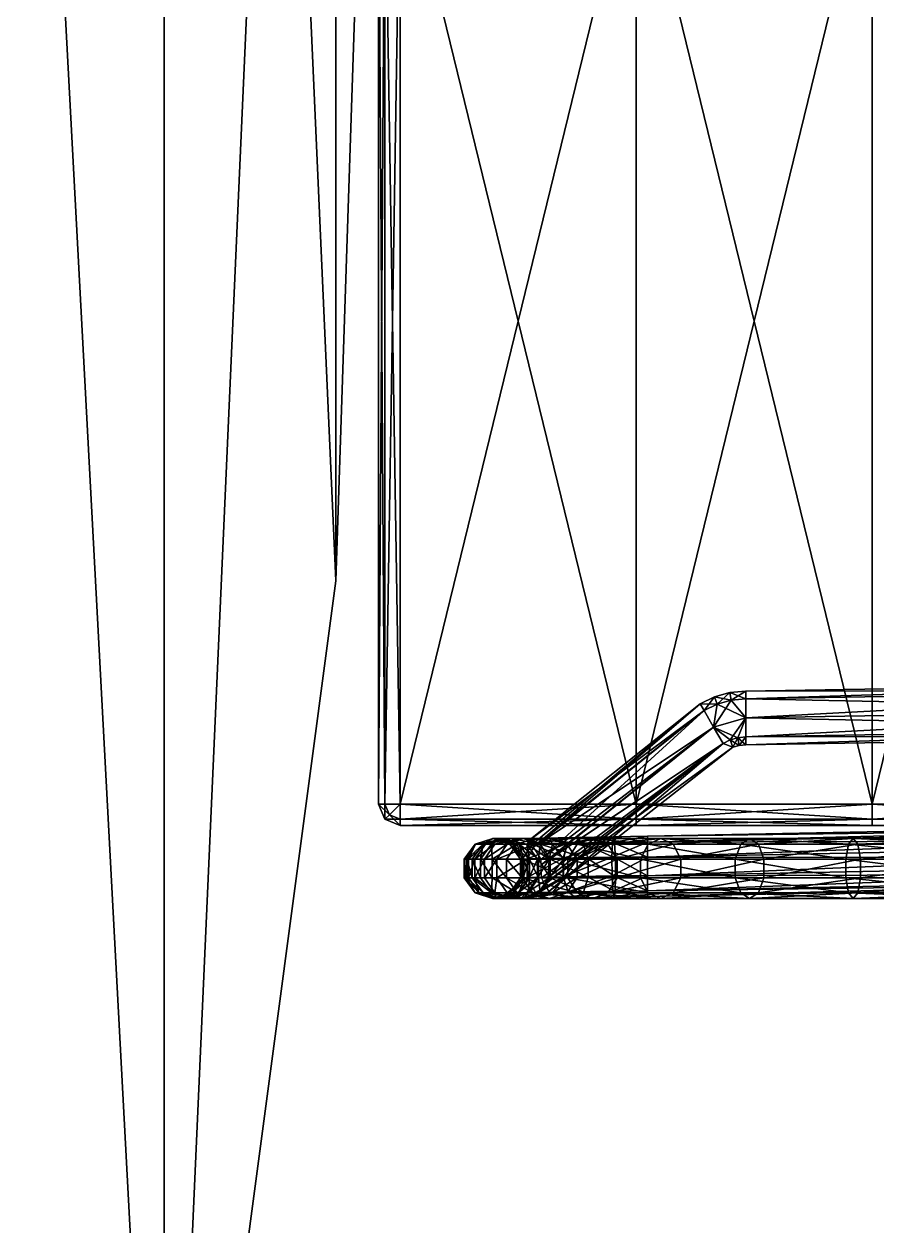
# Model space of a CAD drawing. Extents: x -15.3 to 44, y -4.2 to 20.6.
# Drawn here: x 35.352 to 35.749, y 12.485 to 13.045 of the extents above; entities that cross this region are included whole.
import ezdxf

# ---------------------------------------------------------------- set-up
doc = ezdxf.new("R2010")
doc.units = 0
doc.header["$MEASUREMENT"] = 0
doc.layers.add('rexp_3D-Objekte', color=7, linetype='Continuous')
doc.layers.add('rexp_Grundobjekte', color=7, linetype='Continuous')

msp = doc.modelspace()

# ---------------------------------------------------------------- meshes
at = {"layer": 'rexp_3D-Objekte', "color": 254, "true_color": 0xe6e6e6}
mesh = msp.add_polyface(dxfattribs=at)
corners = [(35.66684, 12.72801, 0.38331), (35.66867, 12.72484, 0.37447), (35.58918, 12.66125, 0.37447), (35.59267, 13.16135, 0.37082), (35.6731, 13.0972, 0.37082), (35.5928, 13.15874, 0.37171), (35.58918, 13.15314, 0.37447), (35.66867, 13.08954, 0.37447), (35.66684, 13.08638, 0.38331), (35.58867, 13.15174, 0.37796), (35.58619, 13.15067, 0.38331), (35.66867, 13.08954, 0.39215), (35.59057, 13.15174, 0.39105), (35.59095, 13.15204, 0.39215), (35.6731, 13.0972, 0.39581), (35.59631, 13.15893, 0.39574), (35.62641, 13.14667, 0.01655), (35.62593, 13.14921, 0.00829), (35.64235, 13.14638, 0.01331), (35.64235, 13.14905, 0.00508), (35.62694, 13.14948, 0.02472), (35.64235, 13.14905, 0.02154), (35.60875, 13.14699, 0.02631), (35.60515, 13.14959, 0.01888), (35.61237, 13.14974, 0.03367), (35.58455, 13.14732, 0.05929), (35.59002, 13.14986, 0.03661), (35.5789, 13.14732, 0.09648), (35.57112, 13.14999, 0.09381), (35.59224, 13.14999, 0.06224), (35.57687, 13.14999, 0.05634), (35.57018, 13.14732, 0.20893), (35.56215, 13.14999, 0.20714), (35.5825, 13.14999, 0.13623), (35.57384, 13.14732, 0.32166), (35.56566, 13.14999, 0.32076), (35.57938, 13.14999, 0.28534), (35.58986, 13.14732, 0.43332), (35.58163, 13.14999, 0.43332), (35.58603, 13.14999, 0.35967), (35.59809, 13.14999, 0.43332), (35.59668, 13.14732, 0.48508), (35.58873, 13.14999, 0.48721), (35.60462, 13.14999, 0.48295), (35.61665, 13.14732, 0.53331), (35.60952, 13.14999, 0.53743), (35.62378, 13.14999, 0.5292), (35.64843, 13.14732, 0.57473), (35.64262, 13.14999, 0.58055)]
mesh.append_faces([[corners[k] for k in face] for face in [(6, 5, 7, 6), (41, 43, 44, 41), (44, 45, 41, 44), (44, 46, 47, 44), (47, 48, 44, 47)]], dxfattribs={"vtx1": -1, "vtx3": -1, "color": 254})
mesh.append_faces([[corners[k] for k in face] for face in [(0, 1, 2, 0), (3, 4, 5, 3), (7, 8, 6, 7), (9, 6, 8, 9), (9, 8, 10, 9), (8, 11, 10, 8), (12, 10, 11, 12), (12, 11, 13, 12), (11, 14, 13, 11), (15, 13, 14, 15), (16, 17, 18, 16), (19, 18, 17, 19), (20, 16, 21, 20), (18, 21, 16, 18), (22, 23, 16, 22), (17, 16, 23, 17), (24, 22, 20, 24), (16, 20, 22, 16), (25, 26, 22, 25), (23, 22, 26, 23), (22, 24, 25, 22), (27, 28, 25, 27), (25, 29, 27, 25), (26, 25, 30, 26), (31, 32, 27, 31), (27, 33, 31, 27), (34, 35, 31, 34), (31, 36, 34, 31), (37, 38, 34, 37), (34, 39, 37, 34), (37, 40, 41, 37), (41, 42, 37, 41)]], dxfattribs={"vtx3": -1, "color": 254})
at = {"layer": 'rexp_3D-Objekte', "color": 250, "true_color": 0x2b2b2b}
mesh = msp.add_polyface(dxfattribs=at)
corners = [(35.96251, 13.13132, 0.45276), (35.857, 13.13132, 0.46544), (35.857, 12.68132, 0.46544), (35.96251, 12.68132, 0.45276), (35.747, 13.13132, 0.46829), (35.747, 12.68132, 0.46829), (35.637, 13.13132, 0.46711), (35.637, 12.68132, 0.46711), (35.527, 13.13132, 0.45849), (35.527, 12.68132, 0.45849), (35.96958, 13.13132, 0.44983), (35.96751, 13.13632, 0.44983), (35.96251, 13.13839, 0.44983), (35.857, 13.13839, 0.46251), (35.747, 13.13839, 0.46537), (35.637, 13.13839, 0.46418), (35.527, 13.13839, 0.45556), (35.522, 13.13632, 0.45556), (35.51993, 13.13132, 0.45556), (35.51993, 12.68132, 0.45556), (35.522, 12.67632, 0.45556), (35.527, 12.67425, 0.45556), (35.637, 12.67425, 0.46418), (35.747, 12.67425, 0.46537), (35.857, 12.67425, 0.46251), (35.96251, 12.67425, 0.44983), (35.96751, 12.67632, 0.44983), (35.96958, 12.68132, 0.44983), (35.97251, 13.13132, 0.44277), (35.96958, 13.13839, 0.44277), (35.96251, 13.14132, 0.44277), (35.857, 13.14132, 0.45544), (35.747, 13.14132, 0.45829), (35.637, 13.14132, 0.4571), (35.527, 13.14132, 0.44849), (35.51993, 13.13839, 0.44849), (35.517, 13.13132, 0.44849), (35.517, 12.68132, 0.44849), (35.51993, 12.67425, 0.44849), (35.527, 12.67132, 0.44849), (35.637, 12.67132, 0.4571), (35.747, 12.67132, 0.45829), (35.857, 12.67132, 0.45544), (35.96251, 12.67132, 0.44277), (35.96958, 12.67425, 0.44277), (35.97251, 12.68132, 0.44277), (35.977, 13.13132, 0.4061), (35.97407, 13.13839, 0.4061), (35.967, 13.14132, 0.4061), (35.857, 13.14132, 0.4061), (35.747, 13.14132, 0.4061), (35.637, 13.14132, 0.4061), (35.527, 13.14132, 0.4061), (35.51993, 13.13839, 0.4061), (35.517, 13.13132, 0.4061), (35.517, 12.68132, 0.4061), (35.51993, 12.67425, 0.4061), (35.527, 12.67132, 0.4061), (35.637, 12.67132, 0.4061), (35.747, 12.67132, 0.4061), (35.857, 12.67132, 0.4061), (35.967, 12.67132, 0.4061), (35.97407, 12.67425, 0.4061), (35.977, 12.68132, 0.4061), (35.97407, 13.13132, 0.39903), (35.972, 13.13632, 0.39903), (35.967, 13.13839, 0.39903), (35.857, 13.13839, 0.39903), (35.747, 13.13839, 0.39903), (35.637, 13.13839, 0.39903), (35.527, 13.13839, 0.39903), (35.522, 13.13632, 0.39903), (35.51993, 13.13132, 0.39903), (35.51993, 12.68132, 0.39903), (35.522, 12.67632, 0.39903), (35.527, 12.67425, 0.39903), (35.637, 12.67425, 0.39903), (35.747, 12.67425, 0.39903), (35.857, 12.67425, 0.39903), (35.967, 12.67425, 0.39903), (35.972, 12.67632, 0.39903), (35.97407, 12.68132, 0.39903), (35.967, 13.13132, 0.3961), (35.857, 13.13132, 0.3961), (35.747, 13.13132, 0.3961), (35.637, 13.13132, 0.3961), (35.527, 13.13132, 0.3961), (35.527, 12.68132, 0.3961), (35.637, 12.68132, 0.3961), (35.747, 12.68132, 0.3961), (35.857, 12.68132, 0.3961), (35.967, 12.68132, 0.3961)]
mesh.append_faces([[corners[k] for k in face] for face in [(30, 49, 31, 30), (31, 50, 32, 31), (32, 51, 33, 32), (39, 58, 40, 39), (40, 59, 41, 40), (41, 60, 42, 41), (48, 67, 49, 48), (49, 68, 50, 49), (50, 69, 51, 50), (57, 76, 58, 57), (58, 77, 59, 58), (59, 78, 60, 59), (66, 83, 67, 66), (67, 84, 68, 67), (68, 85, 69, 68), (75, 88, 76, 75), (76, 89, 77, 76), (77, 90, 78, 77)]], dxfattribs={"vtx0": -1, "vtx1": -1, "vtx3": -1, "color": 250})
mesh.append_faces([[corners[k] for k in face] for face in [(4, 7, 5, 4), (31, 49, 50, 31), (32, 50, 51, 32), (33, 51, 52, 33), (40, 58, 59, 40), (41, 59, 60, 41), (42, 60, 61, 42), (49, 67, 68, 49), (50, 68, 69, 50), (51, 69, 70, 51), (58, 76, 77, 58), (59, 77, 78, 59), (60, 78, 79, 60), (67, 83, 84, 67), (68, 84, 85, 68), (69, 85, 86, 69), (76, 88, 89, 76), (77, 89, 90, 77), (78, 90, 91, 78), (88, 86, 85, 88), (89, 85, 84, 89), (90, 84, 83, 90)]], dxfattribs={"vtx0": -1, "vtx2": -1, "vtx3": -1, "color": 250})
mesh.append_faces([[corners[k] for k in face] for face in [(0, 2, 3, 0), (1, 5, 2, 1), (6, 9, 7, 6), (0, 13, 1, 0), (1, 14, 4, 1), (4, 15, 6, 4), (8, 19, 9, 8), (7, 23, 5, 7), (5, 24, 2, 5), (2, 25, 3, 2), (3, 10, 0, 3), (10, 29, 11, 10), (11, 30, 12, 11), (12, 31, 13, 12), (13, 32, 14, 13), (14, 33, 15, 14), (15, 34, 16, 15), (16, 35, 17, 16), (17, 36, 18, 17), (18, 37, 19, 18), (19, 38, 20, 19), (20, 39, 21, 20), (21, 40, 22, 21), (22, 41, 23, 22), (23, 42, 24, 23), (24, 43, 25, 24), (25, 44, 26, 25), (26, 45, 27, 26), (27, 28, 10, 27), (28, 47, 29, 28), (29, 48, 30, 29), (33, 52, 34, 33), (34, 53, 35, 34), (35, 54, 36, 35), (36, 55, 37, 36), (37, 56, 38, 37), (38, 57, 39, 38), (42, 61, 43, 42), (43, 62, 44, 43), (44, 63, 45, 44), (45, 46, 28, 45), (46, 65, 47, 46), (47, 66, 48, 47), (51, 70, 52, 51), (52, 71, 53, 52), (53, 72, 54, 53), (54, 73, 55, 54), (55, 74, 56, 55), (56, 75, 57, 56), (60, 79, 61, 60), (61, 80, 62, 61), (62, 81, 63, 62), (63, 64, 46, 63), (69, 86, 70, 69), (72, 87, 73, 72), (78, 91, 79, 78), (81, 82, 64, 81), (91, 83, 82, 91)]], dxfattribs={"vtx0": -1, "vtx3": -1, "color": 250})
mesh.append_faces([[corners[k] for k in face] for face in [(1, 4, 5, 1), (89, 88, 85, 89), (90, 89, 84, 90), (91, 90, 83, 91)]], dxfattribs={"vtx1": -1, "vtx2": -1, "vtx3": -1, "color": 250})
mesh.append_faces([[corners[k] for k in face] for face in [(0, 1, 2, 0), (4, 6, 7, 4), (6, 8, 9, 6), (0, 12, 13, 0), (1, 13, 14, 1), (4, 14, 15, 4), (8, 18, 19, 8), (7, 22, 23, 7), (5, 23, 24, 5), (2, 24, 25, 2), (3, 27, 10, 3), (10, 28, 29, 10), (11, 29, 30, 11), (12, 30, 31, 12), (13, 31, 32, 13), (14, 32, 33, 14), (15, 33, 34, 15), (16, 34, 35, 16), (17, 35, 36, 17), (18, 36, 37, 18), (19, 37, 38, 19), (20, 38, 39, 20), (21, 39, 40, 21), (22, 40, 41, 22), (23, 41, 42, 23), (24, 42, 43, 24), (25, 43, 44, 25), (26, 44, 45, 26), (27, 45, 28, 27), (28, 46, 47, 28), (29, 47, 48, 29), (30, 48, 49, 30), (34, 52, 53, 34), (35, 53, 54, 35), (36, 54, 55, 36), (37, 55, 56, 37), (38, 56, 57, 38), (39, 57, 58, 39), (43, 61, 62, 43), (44, 62, 63, 44), (45, 63, 46, 45), (46, 64, 65, 46), (47, 65, 66, 47), (48, 66, 67, 48), (52, 70, 71, 52), (53, 71, 72, 53), (54, 72, 73, 54), (55, 73, 74, 55), (56, 74, 75, 56), (57, 75, 76, 57), (61, 79, 80, 61), (62, 80, 81, 62), (63, 81, 64, 63), (66, 82, 83, 66), (72, 86, 87, 72), (75, 87, 88, 75), (81, 91, 82, 81), (88, 87, 86, 88)]], dxfattribs={"vtx2": -1, "vtx3": -1, "color": 250})
mesh.append_faces([[corners[k] for k in face] for face in [(0, 10, 11, 0), (0, 11, 12, 0), (6, 15, 16, 6), (6, 16, 8, 6), (8, 16, 17, 8), (8, 17, 18, 8), (9, 19, 20, 9), (9, 20, 21, 9), (9, 21, 22, 9), (9, 22, 7, 9), (3, 25, 26, 3), (3, 26, 27, 3), (64, 82, 65, 64), (65, 82, 66, 65), (70, 86, 71, 70), (71, 86, 72, 71), (73, 87, 74, 73), (74, 87, 75, 74), (79, 91, 80, 79), (80, 91, 81, 80)]], dxfattribs={"vtx3": -1, "color": 250})
at = {"layer": 'rexp_3D-Objekte', "color": 254, "true_color": 0xe6e6e6}
mesh = msp.add_polyface(dxfattribs=at)
corners = [(35.94487, 12.73796, 0.37447), (35.94347, 12.74134, 0.38331), (35.95884, 12.7477, 0.37447), (35.94487, 12.73796, 0.39215), (35.95626, 12.75029, 0.38331), (35.94825, 12.72979, 0.39581), (35.95884, 12.7477, 0.39215), (35.92823, 12.71662, 0.37447), (35.92823, 12.72546, 0.37082), (35.95163, 12.72162, 0.37447), (35.94825, 12.72979, 0.37082), (35.92823, 12.7343, 0.37447), (35.92823, 12.73796, 0.38331), (35.92823, 12.7343, 0.39215), (35.92823, 12.72546, 0.39581), (35.92823, 12.71296, 0.38331), (35.95304, 12.71824, 0.38331), (35.92823, 12.71662, 0.39215), (35.95163, 12.72162, 0.39215), (35.68803, 12.72146, 0.37082), (35.68803, 12.73029, 0.37447), (35.68803, 12.73395, 0.38331), (35.68803, 12.73029, 0.39215), (35.68803, 12.72146, 0.39581), (35.68803, 12.71261, 0.39215), (35.68803, 12.71261, 0.37447), (35.68803, 12.70895, 0.38331), (36.05157, 12.67171, 0.00508), (36.05157, 12.66472, 0), (35.64235, 12.65659, 0), (36.05157, 12.65606, 0), (35.64235, 12.64794, 0), (36.05157, 12.64906, 0.00508), (35.64235, 12.64094, 0.00508), (35.80415, 12.64699, 0.62), (35.80415, 12.63999, 0.62508), (35.74022, 12.63999, 0.61855), (35.80415, 12.65565, 0.62), (35.74154, 12.64699, 0.61364), (35.80415, 12.66265, 0.62508), (35.74154, 12.65565, 0.61364), (35.80415, 12.66532, 0.63331), (35.74022, 12.66265, 0.61855), (35.80415, 12.66265, 0.64154), (35.73809, 12.66532, 0.6265), (35.80415, 12.65565, 0.64663), (35.73597, 12.66265, 0.63445), (35.80415, 12.63732, 0.63331), (35.73809, 12.63732, 0.6265), (35.80415, 12.63999, 0.64154), (35.73597, 12.63999, 0.63445)]
mesh.append_faces([[corners[k] for k in face] for face in [(28, 30, 31, 28)]], dxfattribs={"vtx0": -1, "vtx2": -1, "vtx3": -1, "color": 254})
mesh.append_faces([[corners[k] for k in face] for face in [(15, 7, 16, 15), (9, 16, 7, 9), (17, 15, 18, 17), (16, 18, 15, 16), (8, 7, 19, 8), (11, 8, 20, 11), (12, 11, 21, 12), (13, 12, 22, 13), (14, 13, 23, 14), (17, 14, 24, 17), (7, 15, 25, 7), (15, 17, 26, 15)]], dxfattribs={"vtx1": -1, "vtx3": -1, "color": 254})
mesh.append_faces([[corners[k] for k in face] for face in [(27, 28, 29, 27), (30, 32, 33, 30), (37, 34, 38, 37)]], dxfattribs={"vtx2": -1, "vtx3": -1, "color": 254})
mesh.append_faces([[corners[k] for k in face] for face in [(0, 1, 2, 0), (1, 3, 4, 1), (3, 5, 6, 3), (7, 8, 9, 7), (10, 9, 8, 10), (8, 11, 10, 8), (0, 10, 11, 0), (11, 12, 0, 11), (1, 0, 12, 1), (12, 13, 1, 12), (3, 1, 13, 3), (13, 14, 3, 13), (5, 3, 14, 5), (14, 17, 5, 14), (18, 5, 17, 18), (34, 35, 36, 34), (39, 37, 40, 39), (41, 39, 42, 41), (43, 41, 44, 43), (45, 43, 46, 45), (35, 47, 48, 35), (47, 49, 50, 47)]], dxfattribs={"vtx3": -1, "color": 254})
mesh = msp.add_polyface(dxfattribs=at)
corners = [(35.68803, 12.71261, 0.37447), (35.68803, 12.72146, 0.37082), (35.92823, 12.71662, 0.37447), (35.68803, 12.73029, 0.37447), (35.92823, 12.72546, 0.37082), (35.68803, 12.73395, 0.38331), (35.92823, 12.7343, 0.37447), (35.68803, 12.73029, 0.39215), (35.92823, 12.73796, 0.38331), (35.68803, 12.72146, 0.39581), (35.92823, 12.7343, 0.39215), (35.68803, 12.71261, 0.39215), (35.92823, 12.72546, 0.39581), (35.68803, 12.70895, 0.38331), (35.92823, 12.71296, 0.38331), (35.92823, 12.71662, 0.39215), (35.64235, 12.65659, 0), (35.64235, 12.66359, 0.00508), (36.05157, 12.67171, 0.00508), (35.64235, 12.64794, 0), (36.05157, 12.66472, 0), (35.64235, 12.64094, 0.00508), (36.05157, 12.65606, 0), (35.64235, 12.63827, 0.01331), (36.05157, 12.64906, 0.00508), (35.64235, 12.64094, 0.02154), (36.05157, 12.64639, 0.01331), (35.64235, 12.64794, 0.02663), (36.05157, 12.64906, 0.02154), (35.64235, 12.65659, 0.02663), (36.05157, 12.65606, 0.02663), (35.64235, 12.66627, 0.01331), (36.05157, 12.67439, 0.01331), (35.64235, 12.66359, 0.02154), (36.05157, 12.67171, 0.02154), (36.05157, 12.66472, 0.02663), (35.74154, 12.64699, 0.61364), (35.74022, 12.63999, 0.61855), (35.69397, 12.63999, 0.59939), (35.80415, 12.64699, 0.62), (35.74154, 12.65565, 0.61364), (35.69651, 12.64699, 0.59499), (35.80415, 12.65565, 0.62), (35.74022, 12.66265, 0.61855), (35.69651, 12.65565, 0.59499), (35.80415, 12.66265, 0.62508), (35.73809, 12.66532, 0.6265), (35.69397, 12.66265, 0.59939), (35.80415, 12.66532, 0.63331), (35.73597, 12.66265, 0.63445), (35.68985, 12.66532, 0.60652), (35.80415, 12.66265, 0.64154), (35.73465, 12.65565, 0.63936), (35.80415, 12.65565, 0.64663), (35.80415, 12.64699, 0.64663), (35.73465, 12.64699, 0.63936), (35.73809, 12.63732, 0.6265), (35.68985, 12.63732, 0.60652), (35.73597, 12.63999, 0.63445), (35.68574, 12.63999, 0.61364), (35.80415, 12.63999, 0.64154), (35.80415, 12.63999, 0.62508), (35.80415, 12.63732, 0.63331)]
mesh.append_faces([[corners[k] for k in face] for face in [(0, 1, 2, 0), (1, 3, 4, 1), (3, 5, 6, 3), (5, 7, 8, 5), (7, 9, 10, 7), (9, 11, 12, 9), (13, 0, 14, 13), (11, 13, 15, 11)]], dxfattribs={"vtx1": -1, "vtx3": -1, "color": 254})
mesh.append_faces([[corners[k] for k in face] for face in [(16, 17, 18, 16), (19, 16, 20, 19), (21, 19, 22, 21), (23, 21, 24, 23), (25, 23, 26, 25), (27, 25, 28, 27), (29, 27, 30, 29), (17, 31, 32, 17), (31, 33, 34, 31), (33, 29, 35, 33), (36, 37, 38, 36), (40, 36, 41, 40), (36, 40, 42, 36), (43, 40, 44, 43), (46, 43, 47, 46), (49, 46, 50, 49), (54, 53, 52, 54), (52, 55, 54, 52), (37, 56, 57, 37), (56, 58, 59, 56)]], dxfattribs={"vtx2": -1, "vtx3": -1, "color": 254})
mesh.append_faces([[corners[k] for k in face] for face in [(37, 36, 39, 37), (40, 43, 45, 40), (43, 46, 48, 43), (46, 49, 51, 46), (49, 52, 53, 49), (60, 54, 55, 60), (55, 58, 60, 55), (56, 37, 61, 56), (58, 56, 62, 58)]], dxfattribs={"vtx3": -1, "color": 254})
mesh = msp.add_polyface(dxfattribs=at)
corners = [(35.6731, 12.71718, 0.39581), (35.67752, 12.70953, 0.39215), (35.68082, 12.71117, 0.39215), (35.67478, 12.72778, 0.39215), (35.66867, 12.72484, 0.39215), (35.67353, 12.73122, 0.38331), (35.66684, 12.72801, 0.38331), (35.67478, 12.72778, 0.37447), (35.66867, 12.72484, 0.37447), (35.6731, 12.71718, 0.37082), (35.68207, 12.70773, 0.38331), (35.67752, 12.70953, 0.37447), (35.68082, 12.71117, 0.37447), (35.68803, 12.72146, 0.37082), (35.68436, 12.71221, 0.37447), (35.68803, 12.71261, 0.37447), (35.68129, 12.72962, 0.37447), (35.68803, 12.73029, 0.37447), (35.68065, 12.73322, 0.38331), (35.68803, 12.73395, 0.38331), (35.68129, 12.72962, 0.39215), (35.68803, 12.73029, 0.39215), (35.68803, 12.72146, 0.39581), (35.685, 12.7086, 0.38331), (35.68436, 12.71221, 0.39215), (35.68803, 12.71261, 0.39215), (35.68803, 12.70895, 0.38331)]
mesh.append_faces([[corners[k] for k in face] for face in [(3, 5, 6, 3), (6, 4, 3, 6), (5, 7, 8, 5), (8, 6, 5, 8), (21, 19, 18, 21), (18, 20, 21, 18)]], dxfattribs={"vtx2": -1, "vtx3": -1, "color": 254})
mesh.append_faces([[corners[k] for k in face] for face in [(0, 1, 2, 0), (0, 3, 4, 0), (9, 8, 7, 9), (10, 11, 12, 10), (9, 12, 11, 9), (13, 14, 12, 13), (12, 9, 13, 12), (13, 15, 14, 13), (16, 13, 9, 16), (9, 7, 16, 9), (13, 16, 17, 13), (18, 16, 7, 18), (7, 5, 18, 7), (19, 17, 16, 19), (16, 18, 19, 16), (20, 18, 5, 20), (5, 3, 20, 5), (22, 20, 3, 22), (3, 0, 22, 3), (22, 21, 20, 22), (14, 23, 10, 14), (10, 12, 14, 10), (24, 22, 0, 24), (0, 2, 24, 0), (23, 24, 2, 23), (2, 10, 23, 2), (22, 24, 25, 22), (15, 26, 23, 15), (23, 14, 15, 23), (26, 25, 24, 26), (24, 23, 26, 24)]], dxfattribs={"vtx3": -1, "color": 254})
mesh = msp.add_polyface(dxfattribs=at)
corners = [(35.59095, 12.66234, 0.39215), (35.59631, 12.65545, 0.39574), (35.6731, 12.71718, 0.39581), (35.58619, 12.66372, 0.38331), (35.59057, 12.66265, 0.39105), (35.66867, 12.72484, 0.39215), (35.58918, 12.66125, 0.37447), (35.58867, 12.66265, 0.37796), (35.66684, 12.72801, 0.38331), (35.5928, 12.65565, 0.37171), (35.66867, 12.72484, 0.37447), (35.59632, 12.64062, 0.38331), (35.59449, 12.6438, 0.37447), (35.67752, 12.70953, 0.37447), (35.60296, 12.6561, 0.01422), (35.60515, 12.66305, 0.01888), (35.62593, 12.66342, 0.00829), (35.60301, 12.64744, 0.01411), (35.6257, 12.65651, 0.0031), (35.60875, 12.66565, 0.02631), (35.62641, 12.66597, 0.01655), (35.61237, 12.6629, 0.03367), (35.62694, 12.66316, 0.02472), (35.58622, 12.65579, 0.03319), (35.59002, 12.66278, 0.03661), (35.58622, 12.64714, 0.03313), (35.58455, 12.66532, 0.05929), (35.59224, 12.66265, 0.06224), (35.59698, 12.65565, 0.06406), (35.61464, 12.65585, 0.03815), (35.5915, 12.65565, 0.10079), (35.5825, 12.66265, 0.13623), (35.58603, 12.66265, 0.35967), (35.59646, 12.65565, 0.39679), (35.59109, 12.65565, 0.36004), (35.60462, 12.66265, 0.48295), (35.60953, 12.65565, 0.48163), (35.60317, 12.65565, 0.43332), (35.59809, 12.66265, 0.43332), (35.59668, 12.66532, 0.48508), (35.58986, 12.66532, 0.43332), (35.58873, 12.66265, 0.48721), (35.62378, 12.66265, 0.5292), (35.61665, 12.66532, 0.53331), (35.60952, 12.66265, 0.53743), (35.60512, 12.65565, 0.53997), (35.58381, 12.65565, 0.48852), (35.63902, 12.65565, 0.58415)]
mesh.append_faces([[corners[k] for k in face] for face in [(9, 6, 10, 9), (14, 17, 25, 14), (35, 36, 37, 35), (37, 38, 35, 37), (39, 35, 38, 39), (38, 40, 39, 38), (36, 35, 42, 36), (43, 42, 35, 43), (35, 39, 43, 35), (44, 43, 39, 44), (39, 41, 44, 39), (45, 44, 41, 45), (41, 46, 45, 41), (44, 45, 47, 44)]], dxfattribs={"vtx2": -1, "vtx3": -1, "color": 254})
mesh.append_faces([[corners[k] for k in face] for face in [(0, 1, 2, 0), (3, 4, 5, 3), (6, 7, 8, 6), (11, 12, 13, 11), (14, 15, 16, 14), (17, 14, 18, 17), (15, 19, 20, 15), (19, 21, 22, 19), (23, 24, 15, 23), (15, 14, 23, 15), (24, 26, 19, 24), (19, 15, 24, 19), (27, 28, 29, 27), (29, 21, 27, 29), (26, 27, 21, 26), (21, 19, 26, 21), (27, 30, 28, 27), (30, 27, 31, 30), (32, 33, 34, 32), (38, 37, 33, 38), (33, 32, 38, 33), (41, 39, 40, 41), (40, 38, 32, 40)]], dxfattribs={"vtx3": -1, "color": 254})
mesh = msp.add_polyface(dxfattribs=at)
corners = [(35.67752, 12.70953, 0.39215), (35.59591, 12.64699, 0.39298), (35.59435, 12.64404, 0.39227), (35.59631, 12.65545, 0.39574), (35.66867, 12.72484, 0.39215), (35.59057, 12.66265, 0.39105), (35.59095, 12.66234, 0.39215), (35.66684, 12.72801, 0.38331), (35.58619, 12.66372, 0.38331), (35.58867, 12.66265, 0.37796), (35.66867, 12.72484, 0.37447), (35.6731, 12.71718, 0.37082), (35.5928, 12.65565, 0.37171), (35.59267, 12.65304, 0.37082), (35.59632, 12.64062, 0.38331), (35.68207, 12.70773, 0.38331), (35.67752, 12.70953, 0.37447), (35.59293, 12.64689, 0.37304), (35.59449, 12.6438, 0.37447), (35.6257, 12.65651, 0.0031), (35.62593, 12.66342, 0.00829), (35.64235, 12.66359, 0.00508), (35.64235, 12.65659, 0), (35.62579, 12.64786, 0.00296), (35.64235, 12.64794, 0), (35.62733, 12.65608, 0.02968), (35.62742, 12.64743, 0.02953), (35.64235, 12.64794, 0.02663), (35.64235, 12.65659, 0.02663), (35.62641, 12.66597, 0.01655), (35.64235, 12.66627, 0.01331), (35.62694, 12.66316, 0.02472), (35.64235, 12.66359, 0.02154), (35.60296, 12.6561, 0.01422), (35.60301, 12.64744, 0.01411), (35.61464, 12.65585, 0.03815), (35.60515, 12.66305, 0.01888), (35.61237, 12.6629, 0.03367), (35.60875, 12.66565, 0.02631), (35.62378, 12.66265, 0.5292), (35.62819, 12.65565, 0.52666), (35.60953, 12.65565, 0.48163), (35.65425, 12.66265, 0.56892), (35.65785, 12.65565, 0.56532), (35.64843, 12.66532, 0.57473), (35.61665, 12.66532, 0.53331), (35.64262, 12.66265, 0.58055), (35.60952, 12.66265, 0.53743), (35.63902, 12.65565, 0.58415)]
mesh.append_faces([[corners[k] for k in face] for face in [(10, 11, 12, 10), (39, 40, 41, 39), (42, 43, 40, 42), (40, 39, 42, 40), (44, 42, 39, 44), (39, 45, 44, 39), (46, 44, 45, 46), (45, 47, 46, 45), (48, 46, 47, 48)]], dxfattribs={"vtx2": -1, "vtx3": -1, "color": 254})
mesh.append_faces([[corners[k] for k in face] for face in [(0, 1, 2, 0), (3, 1, 0, 3), (4, 5, 6, 4), (4, 7, 8, 4), (7, 9, 8, 7), (11, 13, 12, 11), (2, 14, 15, 2), (16, 17, 13, 16), (13, 11, 16, 13), (16, 18, 17, 16), (19, 20, 21, 19), (21, 22, 19, 21), (23, 19, 22, 23), (22, 24, 23, 22), (25, 26, 27, 25), (27, 28, 25, 27), (20, 29, 30, 20), (30, 21, 20, 30), (31, 25, 28, 31), (28, 32, 31, 28), (29, 31, 32, 29), (32, 30, 29, 32), (20, 19, 33, 20), (19, 23, 34, 19), (26, 25, 35, 26), (29, 20, 36, 29), (37, 35, 25, 37), (25, 31, 37, 25), (31, 29, 38, 31)]], dxfattribs={"vtx3": -1, "color": 254})
mesh = msp.add_polyface(dxfattribs=at)
corners = [(35.67752, 12.70953, 0.39215), (35.6731, 12.71718, 0.39581), (35.59631, 12.65545, 0.39574), (35.66867, 12.72484, 0.39215), (35.59095, 12.66234, 0.39215), (35.68207, 12.70773, 0.38331), (35.68082, 12.71117, 0.39215), (35.59435, 12.64404, 0.39227), (35.67752, 12.70953, 0.37447), (35.59632, 12.64062, 0.38331), (35.69651, 12.64699, 0.59499), (35.69397, 12.63999, 0.59939), (35.65425, 12.63999, 0.56892), (35.65785, 12.64699, 0.56532), (35.69651, 12.65565, 0.59499), (35.65785, 12.65565, 0.56532), (35.69397, 12.66265, 0.59939), (35.65425, 12.66265, 0.56892), (35.68985, 12.66532, 0.60652), (35.64843, 12.66532, 0.57473), (35.68574, 12.66265, 0.61364), (35.64262, 12.66265, 0.58055), (35.6832, 12.65565, 0.61805), (35.63902, 12.65565, 0.58415), (35.6832, 12.64699, 0.61805), (35.68985, 12.63732, 0.60652), (35.64843, 12.63732, 0.57473), (35.68574, 12.63999, 0.61364), (35.63902, 12.64699, 0.58415), (35.64262, 12.63999, 0.58055), (35.74154, 12.64699, 0.61364), (35.74154, 12.65565, 0.61364), (35.74022, 12.66265, 0.61855), (35.73809, 12.66532, 0.6265), (35.73597, 12.66265, 0.63445), (35.73465, 12.65565, 0.63936), (35.73465, 12.64699, 0.63936), (35.74022, 12.63999, 0.61855), (35.73597, 12.63999, 0.63445), (35.73809, 12.63732, 0.6265)]
mesh.append_faces([[corners[k] for k in face] for face in [(10, 11, 12, 10), (12, 13, 10, 12), (14, 10, 13, 14), (13, 15, 14, 13), (16, 14, 15, 16), (15, 17, 16, 15), (18, 16, 17, 18), (17, 19, 18, 17), (20, 18, 19, 20), (19, 21, 20, 19), (22, 20, 21, 22), (21, 23, 22, 21), (24, 22, 23, 24), (11, 25, 26, 11), (26, 12, 11, 26), (27, 24, 28, 27), (28, 29, 27, 28), (25, 27, 29, 25), (29, 26, 25, 29), (11, 10, 30, 11), (10, 14, 31, 10), (14, 16, 32, 14), (16, 18, 33, 16), (18, 20, 34, 18), (35, 34, 20, 35), (20, 22, 35, 20), (36, 35, 22, 36), (22, 24, 36, 22), (25, 11, 37, 25), (38, 36, 24, 38), (24, 27, 38, 24), (27, 25, 39, 27)]], dxfattribs={"vtx2": -1, "vtx3": -1, "color": 254})
mesh.append_faces([[corners[k] for k in face] for face in [(0, 1, 2, 0), (1, 3, 4, 1), (5, 6, 0, 5), (5, 0, 7, 5), (8, 5, 9, 8)]], dxfattribs={"vtx3": -1, "color": 254})
mesh = msp.add_polyface(dxfattribs=at)
corners = [(36.05157, 12.64906, 0.00508), (36.05157, 12.65606, 0), (36.076, 12.65392, 0.00508), (36.07332, 12.66039, 0), (36.07001, 12.66839, 0), (36.09175, 12.6727, 0), (36.05157, 12.66472, 0), (36.06733, 12.67485, 0.00508), (36.08564, 12.67882, 0), (36.08068, 12.68377, 0.00508), (36.05157, 12.67171, 0.00508), (36.0663, 12.67732, 0.01331), (36.0788, 12.68567, 0.01331), (36.05157, 12.67439, 0.01331), (36.06733, 12.67485, 0.02154), (36.08068, 12.68377, 0.02154), (36.05157, 12.67171, 0.02154), (36.07001, 12.66839, 0.02663), (36.05157, 12.66472, 0.02663), (36.07332, 12.66039, 0.02663), (36.08564, 12.67882, 0.02663), (36.05157, 12.65606, 0.02663), (36.076, 12.65392, 0.02154), (36.09175, 12.6727, 0.02663), (36.05157, 12.64906, 0.02154), (36.05157, 12.64639, 0.01331), (35.64235, 12.63827, 0.01331), (35.64235, 12.64094, 0.02154), (35.64235, 12.64794, 0.02663), (35.64235, 12.65659, 0.02663), (35.64235, 12.66359, 0.00508), (35.64235, 12.66627, 0.01331), (35.64235, 12.66359, 0.02154), (36.07702, 12.65145, 0.01331)]
mesh.append_faces([[corners[k] for k in face] for face in [(3, 4, 5, 3), (1, 6, 3, 1), (4, 3, 6, 4), (17, 19, 20, 17), (18, 21, 17, 18), (19, 17, 21, 19)]], dxfattribs={"vtx0": -1, "vtx1": -1, "vtx3": -1, "color": 254})
mesh.append_faces([[corners[k] for k in face] for face in [(21, 18, 29, 21)]], dxfattribs={"vtx0": -1, "vtx2": -1, "vtx3": -1, "color": 254})
mesh.append_faces([[corners[k] for k in face] for face in [(0, 1, 2, 0), (3, 2, 1, 3), (4, 7, 8, 4), (9, 8, 7, 9), (6, 10, 4, 6), (7, 4, 10, 7), (7, 11, 9, 7), (12, 9, 11, 12), (10, 13, 7, 10), (11, 7, 13, 11), (11, 14, 12, 11), (15, 12, 14, 15), (13, 16, 11, 13), (14, 11, 16, 14), (14, 17, 15, 14), (16, 18, 14, 16), (17, 14, 18, 17), (19, 22, 23, 19), (21, 24, 19, 21), (22, 19, 24, 22), (25, 0, 33, 25), (2, 33, 0, 2), (24, 25, 22, 24), (33, 22, 25, 33)]], dxfattribs={"vtx1": -1, "vtx3": -1, "color": 254})
mesh.append_faces([[corners[k] for k in face] for face in [(0, 25, 26, 0), (25, 24, 27, 25), (24, 21, 28, 24), (13, 10, 30, 13), (16, 13, 31, 16), (18, 16, 32, 18)]], dxfattribs={"vtx2": -1, "vtx3": -1, "color": 254})
mesh = msp.add_polyface(dxfattribs=at)
corners = [(35.57212, 12.64699, 0.05452), (35.57212, 12.65565, 0.05452), (35.58622, 12.65579, 0.03319), (35.5663, 12.65565, 0.09216), (35.57112, 12.66265, 0.09381), (35.57687, 12.66265, 0.05634), (35.56187, 12.65565, 0.13), (35.56675, 12.66265, 0.13147), (35.5789, 12.66532, 0.09648), (35.55883, 12.65565, 0.16797), (35.56215, 12.66265, 0.20714), (35.57018, 12.66532, 0.20893), (35.55718, 12.65565, 0.20603), (35.57821, 12.66265, 0.21073), (35.5825, 12.66265, 0.13623), (35.55693, 12.65565, 0.24412), (35.56193, 12.66265, 0.24504), (35.55807, 12.65565, 0.2822), (35.56566, 12.66265, 0.32076), (35.55807, 12.64699, 0.2822), (35.55693, 12.64699, 0.24412), (35.57938, 12.66265, 0.28534), (35.56061, 12.65565, 0.3202), (35.56061, 12.64699, 0.3202), (35.57384, 12.66532, 0.32166), (35.56453, 12.65565, 0.35809), (35.56961, 12.66265, 0.35847), (35.56453, 12.64699, 0.35809), (35.56985, 12.65565, 0.39581), (35.58163, 12.66265, 0.43332), (35.56985, 12.64699, 0.39581), (35.57654, 12.64699, 0.43332), (35.57654, 12.65565, 0.43332)]
mesh.append_faces([[corners[k] for k in face] for face in [(19, 17, 15, 19), (15, 20, 19, 15), (23, 22, 17, 23), (17, 19, 23, 17), (27, 25, 22, 27), (22, 23, 27, 22), (30, 28, 25, 30), (25, 27, 30, 25), (31, 32, 28, 31), (28, 30, 31, 28)]], dxfattribs={"vtx2": -1, "vtx3": -1, "color": 254})
mesh.append_faces([[corners[k] for k in face] for face in [(0, 1, 2, 0), (3, 4, 5, 3), (5, 1, 3, 5), (6, 7, 4, 6), (4, 3, 6, 4), (8, 4, 7, 8), (9, 10, 7, 9), (7, 6, 9, 7), (10, 11, 8, 10), (8, 7, 10, 8), (10, 9, 12, 10), (11, 13, 14, 11), (15, 16, 10, 15), (10, 12, 15, 10), (11, 10, 16, 11), (17, 18, 16, 17), (16, 15, 17, 16), (11, 16, 18, 11), (11, 21, 13, 11), (18, 17, 22, 18), (18, 24, 11, 18), (25, 26, 18, 25), (18, 22, 25, 18), (24, 18, 26, 24), (28, 29, 26, 28), (26, 25, 28, 26), (24, 26, 29, 24)]], dxfattribs={"vtx3": -1, "color": 254})
mesh = msp.add_polyface(dxfattribs=at)
corners = [(35.57212, 12.65565, 0.05452), (35.57687, 12.66265, 0.05634), (35.59002, 12.66278, 0.03661), (35.58622, 12.65579, 0.03319), (35.58622, 12.64714, 0.03313), (35.57212, 12.64699, 0.05452), (35.58455, 12.66532, 0.05929), (35.57112, 12.66265, 0.09381), (35.5789, 12.66532, 0.09648), (35.59224, 12.66265, 0.06224), (35.5825, 12.66265, 0.13623), (35.58737, 12.65565, 0.1377), (35.5915, 12.65565, 0.10079), (35.58459, 12.65565, 0.17473), (35.57018, 12.66532, 0.20893), (35.58317, 12.65565, 0.21184), (35.58317, 12.64699, 0.21184), (35.58459, 12.64699, 0.17473), (35.57821, 12.66265, 0.21073), (35.58311, 12.65565, 0.24897), (35.58311, 12.64699, 0.24897), (35.58442, 12.65565, 0.28608), (35.58442, 12.64699, 0.28608), (35.57938, 12.66265, 0.28534), (35.58708, 12.65565, 0.32312), (35.58708, 12.64699, 0.32312), (35.57384, 12.66532, 0.32166), (35.59109, 12.65565, 0.36004), (35.58603, 12.66265, 0.35967), (35.58381, 12.65565, 0.48852), (35.58873, 12.66265, 0.48721), (35.58163, 12.66265, 0.43332), (35.57654, 12.65565, 0.43332), (35.56985, 12.65565, 0.39581), (35.58381, 12.64699, 0.48852), (35.57654, 12.64699, 0.43332), (35.58986, 12.66532, 0.43332)]
mesh.append_faces([[corners[k] for k in face] for face in [(15, 16, 17, 15), (17, 13, 15, 17), (19, 20, 16, 19), (16, 15, 19, 16), (21, 22, 20, 21), (20, 19, 21, 20), (24, 25, 22, 24), (22, 21, 24, 22), (25, 24, 27, 25), (34, 29, 32, 34), (32, 35, 34, 32)]], dxfattribs={"vtx2": -1, "vtx3": -1, "color": 254})
mesh.append_faces([[corners[k] for k in face] for face in [(0, 1, 2, 0), (2, 3, 0, 2), (3, 4, 5, 3), (6, 2, 1, 6), (7, 8, 6, 7), (6, 1, 7, 6), (9, 6, 8, 9), (10, 11, 12, 10), (8, 10, 9, 8), (10, 13, 11, 10), (10, 8, 14, 10), (18, 15, 13, 18), (13, 10, 18, 13), (18, 19, 15, 18), (23, 21, 19, 23), (19, 18, 23, 19), (23, 24, 21, 23), (23, 14, 26, 23), (28, 27, 24, 28), (24, 23, 28, 24), (26, 28, 23, 26), (29, 30, 31, 29), (31, 32, 29, 31), (31, 33, 32, 31), (31, 36, 26, 31), (28, 26, 36, 28), (36, 31, 30, 36)]], dxfattribs={"vtx3": -1, "color": 254})
mesh = msp.add_polyface(dxfattribs=at)
corners = [(35.5663, 12.64699, 0.09216), (35.5663, 12.65565, 0.09216), (35.57212, 12.65565, 0.05452), (35.57212, 12.64699, 0.05452), (35.57112, 12.63999, 0.09381), (35.57687, 12.63999, 0.05634), (35.56187, 12.64699, 0.13), (35.56187, 12.65565, 0.13), (35.5789, 12.63732, 0.09648), (35.57171, 12.63732, 0.17135), (35.55883, 12.64699, 0.16797), (35.55883, 12.65565, 0.16797), (35.56375, 12.63999, 0.16926), (35.55718, 12.64699, 0.20603), (35.55718, 12.65565, 0.20603), (35.57002, 12.63732, 0.24654), (35.57821, 12.63999, 0.21073), (35.57967, 12.63999, 0.17344), (35.55693, 12.64699, 0.24412), (35.55693, 12.65565, 0.24412), (35.56193, 12.63999, 0.24504), (35.57811, 12.63999, 0.24804), (35.55807, 12.64699, 0.2822), (35.57384, 12.63732, 0.32166), (35.57938, 12.63999, 0.28534), (35.56566, 12.63999, 0.32076), (35.56061, 12.64699, 0.3202), (35.56961, 12.63999, 0.35847), (35.56453, 12.64699, 0.35809), (35.58316, 12.63732, 0.3963), (35.56985, 12.64699, 0.39581), (35.58163, 12.63999, 0.43332)]
mesh.append_faces([[corners[k] for k in face] for face in [(0, 1, 2, 0), (2, 3, 0, 2), (6, 7, 1, 6), (1, 0, 6, 1), (10, 11, 7, 10), (7, 6, 10, 7), (13, 14, 11, 13), (11, 10, 13, 11), (18, 19, 14, 18), (14, 13, 18, 14)]], dxfattribs={"vtx2": -1, "vtx3": -1, "color": 254})
mesh.append_faces([[corners[k] for k in face] for face in [(4, 0, 3, 4), (3, 5, 4, 3), (4, 6, 0, 4), (4, 8, 9, 4), (12, 10, 6, 12), (6, 4, 12, 6), (9, 12, 4, 9), (12, 13, 10, 12), (12, 9, 15, 12), (16, 15, 9, 16), (9, 17, 16, 9), (20, 18, 13, 20), (13, 12, 20, 13), (15, 20, 12, 15), (15, 16, 21, 15), (20, 22, 18, 20), (20, 15, 23, 20), (15, 21, 24, 15), (25, 26, 22, 25), (22, 20, 25, 22), (23, 25, 20, 23), (27, 28, 26, 27), (26, 25, 27, 26), (29, 27, 25, 29), (25, 23, 29, 25), (27, 30, 28, 27), (30, 27, 31, 30)]], dxfattribs={"vtx3": -1, "color": 254})
mesh = msp.add_polyface(dxfattribs=at)
corners = [(35.57687, 12.63999, 0.05634), (35.57212, 12.64699, 0.05452), (35.58622, 12.64714, 0.03313), (35.59005, 12.64013, 0.03645), (35.58455, 12.63732, 0.05929), (35.5789, 12.63732, 0.09648), (35.57112, 12.63999, 0.09381), (35.58669, 12.63999, 0.09914), (35.59224, 12.63999, 0.06224), (35.5825, 12.63999, 0.13623), (35.57171, 12.63732, 0.17135), (35.58737, 12.64699, 0.1377), (35.5915, 12.64699, 0.10079), (35.58737, 12.65565, 0.1377), (35.57967, 12.63999, 0.17344), (35.58459, 12.64699, 0.17473), (35.58459, 12.65565, 0.17473), (35.58317, 12.64699, 0.21184), (35.57821, 12.63999, 0.21073), (35.58311, 12.64699, 0.24897), (35.57811, 12.63999, 0.24804), (35.57938, 12.63999, 0.28534), (35.57384, 12.63732, 0.32166), (35.57002, 12.63732, 0.24654), (35.58442, 12.64699, 0.28608), (35.58202, 12.63999, 0.32257), (35.58708, 12.64699, 0.32312), (35.58603, 12.63999, 0.35967), (35.58316, 12.63732, 0.3963), (35.59109, 12.64699, 0.36004), (35.58873, 12.63999, 0.48721), (35.58381, 12.64699, 0.48852), (35.57654, 12.64699, 0.43332), (35.58163, 12.63999, 0.43332), (35.56985, 12.64699, 0.39581), (35.59668, 12.63732, 0.48508), (35.56961, 12.63999, 0.35847), (35.59138, 12.63999, 0.3966)]
mesh.append_faces([[corners[k] for k in face] for face in [(13, 11, 12, 13), (16, 15, 11, 16), (11, 13, 16, 11)]], dxfattribs={"vtx2": -1, "vtx3": -1, "color": 254})
mesh.append_faces([[corners[k] for k in face] for face in [(0, 1, 2, 0), (2, 3, 0, 2), (4, 0, 3, 4), (5, 6, 0, 5), (0, 4, 5, 0), (7, 5, 4, 7), (4, 8, 7, 4), (9, 10, 5, 9), (5, 7, 9, 5), (11, 9, 7, 11), (7, 12, 11, 7), (10, 9, 14, 10), (15, 14, 9, 15), (9, 11, 15, 9), (17, 18, 14, 17), (14, 15, 17, 14), (19, 20, 18, 19), (18, 17, 19, 18), (21, 22, 23, 21), (24, 21, 20, 24), (20, 19, 24, 20), (22, 21, 25, 22), (26, 25, 21, 26), (21, 24, 26, 21), (27, 28, 22, 27), (22, 25, 27, 22), (29, 27, 25, 29), (25, 26, 29, 25), (30, 31, 32, 30), (32, 33, 30, 32), (33, 32, 34, 33), (33, 28, 35, 33), (28, 33, 36, 28), (28, 27, 37, 28)]], dxfattribs={"vtx3": -1, "color": 254})
mesh = msp.add_polyface(dxfattribs=at)
corners = [(35.58622, 12.64714, 0.03313), (35.58622, 12.65579, 0.03319), (35.60296, 12.6561, 0.01422), (35.59005, 12.64013, 0.03645), (35.60301, 12.64744, 0.01411), (35.60527, 12.64039, 0.01859), (35.6089, 12.63765, 0.02595), (35.61249, 12.64025, 0.03338), (35.59224, 12.63999, 0.06224), (35.59698, 12.64699, 0.06406), (35.59698, 12.65565, 0.06406), (35.61469, 12.6472, 0.03804), (35.58455, 12.63732, 0.05929), (35.5915, 12.64699, 0.10079), (35.58669, 12.63999, 0.09914), (35.5915, 12.65565, 0.10079), (35.58737, 12.65565, 0.1377), (35.59109, 12.65565, 0.36004), (35.59109, 12.64699, 0.36004), (35.58708, 12.64699, 0.32312), (35.59668, 12.63732, 0.48508), (35.58873, 12.63999, 0.48721), (35.58163, 12.63999, 0.43332), (35.60462, 12.63999, 0.48295), (35.58316, 12.63732, 0.3963), (35.59809, 12.63999, 0.43332), (35.59138, 12.63999, 0.3966), (35.59646, 12.64699, 0.39679), (35.58603, 12.63999, 0.35967), (35.60953, 12.64699, 0.48163), (35.60317, 12.64699, 0.43332), (35.59646, 12.65565, 0.39679), (35.60317, 12.65565, 0.43332), (35.60953, 12.65565, 0.48163), (35.60512, 12.64699, 0.53997), (35.60512, 12.65565, 0.53997), (35.58381, 12.65565, 0.48852), (35.58381, 12.64699, 0.48852), (35.62378, 12.63999, 0.5292), (35.60952, 12.63999, 0.53743), (35.61665, 12.63732, 0.53331)]
mesh.append_faces([[corners[k] for k in face] for face in [(0, 1, 2, 0), (15, 13, 9, 15), (9, 10, 15, 9), (13, 15, 16, 13), (17, 18, 19, 17), (29, 23, 25, 29), (25, 30, 29, 25), (31, 27, 18, 31), (18, 17, 31, 18), (30, 32, 33, 30), (32, 30, 27, 32), (27, 31, 32, 27), (34, 35, 36, 34), (36, 37, 34, 36), (20, 23, 38, 20), (39, 34, 37, 39), (37, 21, 39, 37), (40, 39, 21, 40), (21, 20, 40, 21)]], dxfattribs={"vtx2": -1, "vtx3": -1, "color": 254})
mesh.append_faces([[corners[k] for k in face] for face in [(3, 0, 4, 3), (4, 5, 3, 4), (6, 3, 5, 6), (6, 7, 8, 6), (9, 8, 7, 9), (10, 9, 11, 10), (3, 6, 12, 3), (8, 12, 6, 8), (13, 14, 8, 13), (8, 9, 13, 8), (20, 21, 22, 20), (23, 20, 24, 23), (24, 25, 23, 24), (24, 26, 25, 24), (27, 26, 28, 27), (28, 18, 27, 28), (30, 25, 26, 30), (26, 27, 30, 26)]], dxfattribs={"vtx3": -1, "color": 254})
mesh = msp.add_polyface(dxfattribs=at)
corners = [(35.62618, 12.64078, 0.00792), (35.62579, 12.64786, 0.00296), (35.64235, 12.64794, 0), (35.64235, 12.64094, 0.00508), (35.62671, 12.63797, 0.01608), (35.64235, 12.63827, 0.01331), (35.62719, 12.64051, 0.02434), (35.64235, 12.64094, 0.02154), (35.62742, 12.64743, 0.02953), (35.64235, 12.64794, 0.02663), (35.60527, 12.64039, 0.01859), (35.60301, 12.64744, 0.01411), (35.6089, 12.63765, 0.02595), (35.61249, 12.64025, 0.03338), (35.61469, 12.6472, 0.03804), (35.61464, 12.65585, 0.03815), (35.59698, 12.64699, 0.06406), (35.59698, 12.65565, 0.06406), (35.60953, 12.65565, 0.48163), (35.60953, 12.64699, 0.48163), (35.60317, 12.64699, 0.43332), (35.62819, 12.64699, 0.52666), (35.62378, 12.63999, 0.5292), (35.60462, 12.63999, 0.48295), (35.62819, 12.65565, 0.52666), (35.61665, 12.63732, 0.53331), (35.59668, 12.63732, 0.48508), (35.65785, 12.64699, 0.56532), (35.65425, 12.63999, 0.56892), (35.65785, 12.65565, 0.56532), (35.63902, 12.64699, 0.58415), (35.63902, 12.65565, 0.58415), (35.60512, 12.65565, 0.53997), (35.60512, 12.64699, 0.53997), (35.64843, 12.63732, 0.57473), (35.64262, 12.63999, 0.58055), (35.60952, 12.63999, 0.53743), (35.6832, 12.64699, 0.61805)]
mesh.append_faces([[corners[k] for k in face] for face in [(18, 19, 20, 18), (21, 22, 23, 21), (23, 19, 21, 23), (24, 21, 19, 24), (19, 18, 24, 19), (22, 25, 26, 22), (27, 28, 22, 27), (22, 21, 27, 22), (29, 27, 21, 29), (21, 24, 29, 21), (30, 31, 32, 30), (32, 33, 30, 32), (28, 34, 25, 28), (25, 22, 28, 25), (35, 30, 33, 35), (33, 36, 35, 33), (34, 35, 36, 34), (36, 25, 34, 36), (31, 30, 37, 31)]], dxfattribs={"vtx2": -1, "vtx3": -1, "color": 254})
mesh.append_faces([[corners[k] for k in face] for face in [(0, 1, 2, 0), (2, 3, 0, 2), (4, 0, 3, 4), (3, 5, 4, 3), (6, 4, 5, 6), (5, 7, 6, 5), (8, 6, 7, 8), (7, 9, 8, 7), (10, 11, 1, 10), (1, 0, 10, 1), (12, 10, 0, 12), (0, 4, 12, 0), (13, 12, 4, 13), (4, 6, 13, 4), (14, 13, 6, 14), (6, 8, 14, 6), (15, 14, 8, 15), (13, 14, 16, 13), (14, 15, 17, 14)]], dxfattribs={"vtx3": -1, "color": 254})
at = {"layer": 'rexp_Grundobjekte', "color": 41, "true_color": 0xe5d8a5}
mesh = msp.add_polyface(dxfattribs=at)
corners = [(35.517, 13.38532, 0.72), (35.497, 13.98532, 0.72), (35.497, 12.78532, 0.72), (35.417, 14.58532, 0.72), (35.417, 12.18532, 0.72), (35.257, 15.18532, 0.72), (35.257, 11.58532, 0.72), (34.577, 15.18532, 0.72), (34.577, 11.58532, 0.72), (34.417, 14.58532, 0.72), (34.417, 12.18532, 0.72), (34.337, 13.98532, 0.72), (34.337, 12.78532, 0.72), (34.317, 13.38532, 0.72), (34.317, 13.38532, 0.66), (34.337, 13.98532, 0.66), (34.337, 12.78532, 0.66), (34.417, 14.58532, 0.66), (34.417, 12.18532, 0.66), (34.577, 15.18532, 0.66), (34.577, 11.58532, 0.66), (35.257, 15.18532, 0.66), (35.257, 11.58532, 0.66), (35.417, 14.58532, 0.66), (35.417, 12.18532, 0.66), (35.497, 13.98532, 0.66), (35.497, 12.78532, 0.66), (35.517, 13.38532, 0.66), (35.257, 11.58532, 0.66), (35.417, 12.18532, 0.66), (35.257, 11.58532, 0.72), (35.417, 12.18532, 0.72), (35.417, 12.18532, 0.66), (35.497, 12.78533, 0.66), (35.417, 12.18532, 0.72), (35.497, 12.78533, 0.72), (35.497, 12.78532, 0.66), (35.517, 13.38532, 0.66), (35.497, 12.78532, 0.72), (35.517, 13.38532, 0.72), (35.517, 13.38532, 0.66), (35.497, 13.98532, 0.66), (35.517, 13.38532, 0.72), (35.497, 13.98532, 0.72), (35.497, 13.98532, 0.66), (35.417, 14.58533, 0.66), (35.497, 13.98532, 0.72), (35.417, 14.58533, 0.72), (35.417, 14.58532, 0.66), (35.257, 15.18533, 0.66), (35.417, 14.58532, 0.72), (35.257, 15.18533, 0.72), (35.257, 15.18532, 0.66), (34.577, 15.18532, 0.66), (35.257, 15.18532, 0.72), (34.577, 15.18532, 0.72), (34.577, 15.18532, 0.66), (34.417, 14.58532, 0.66), (34.577, 15.18532, 0.72), (34.417, 14.58532, 0.72), (34.417, 14.58532, 0.66), (34.337, 13.98532, 0.66), (34.417, 14.58532, 0.72), (34.337, 13.98532, 0.72), (34.337, 13.98532, 0.66), (34.317, 13.38533, 0.66), (34.337, 13.98532, 0.72), (34.317, 13.38533, 0.72), (34.317, 13.38532, 0.66), (34.337, 12.78533, 0.66), (34.317, 13.38532, 0.72), (34.337, 12.78533, 0.72), (34.337, 12.78532, 0.66), (34.417, 12.18532, 0.66), (34.337, 12.78532, 0.72), (34.417, 12.18532, 0.72), (34.417, 12.18532, 0.66), (34.577, 11.58532, 0.66), (34.417, 12.18532, 0.72), (34.577, 11.58532, 0.72), (34.577, 11.58532, 0.66), (35.257, 11.58532, 0.66), (34.577, 11.58532, 0.72), (35.257, 11.58532, 0.72)]
mesh.append_faces([[corners[k] for k in face] for face in [(2, 3, 4, 2), (4, 5, 6, 4), (6, 7, 8, 6), (8, 9, 10, 8), (10, 11, 12, 10), (16, 17, 18, 16), (18, 19, 20, 18), (20, 21, 22, 20), (22, 23, 24, 22), (24, 25, 26, 24)]], dxfattribs={"vtx0": -1, "vtx1": -1, "vtx3": -1, "color": 41})
mesh.append_faces([[corners[k] for k in face] for face in [(1, 3, 2, 1), (3, 5, 4, 3), (5, 7, 6, 5), (7, 9, 8, 7), (9, 11, 10, 9), (15, 17, 16, 15), (17, 19, 18, 17), (19, 21, 20, 19), (21, 23, 22, 21), (23, 25, 24, 23)]], dxfattribs={"vtx1": -1, "vtx2": -1, "vtx3": -1, "color": 41})
mesh.append_faces([[corners[k] for k in face] for face in [(0, 1, 2, 0), (14, 15, 16, 14), (28, 29, 30, 28), (32, 33, 34, 32), (36, 37, 38, 36), (40, 41, 42, 40), (44, 45, 46, 44), (48, 49, 50, 48), (52, 53, 54, 52), (56, 57, 58, 56), (60, 61, 62, 60), (64, 65, 66, 64), (68, 69, 70, 68), (72, 73, 74, 72), (76, 77, 78, 76), (80, 81, 82, 80)]], dxfattribs={"vtx1": -1, "vtx3": -1, "color": 41})
mesh.append_faces([[corners[k] for k in face] for face in [(11, 13, 12, 11), (25, 27, 26, 25), (29, 31, 30, 29), (33, 35, 34, 33), (37, 39, 38, 37), (41, 43, 42, 41), (45, 47, 46, 45), (49, 51, 50, 49), (53, 55, 54, 53), (57, 59, 58, 57), (61, 63, 62, 61), (65, 67, 66, 65), (69, 71, 70, 69), (73, 75, 74, 73), (77, 79, 78, 77), (81, 83, 82, 81)]], dxfattribs={"vtx2": -1, "vtx3": -1, "color": 41})

doc.saveas('drawing.dxf')
